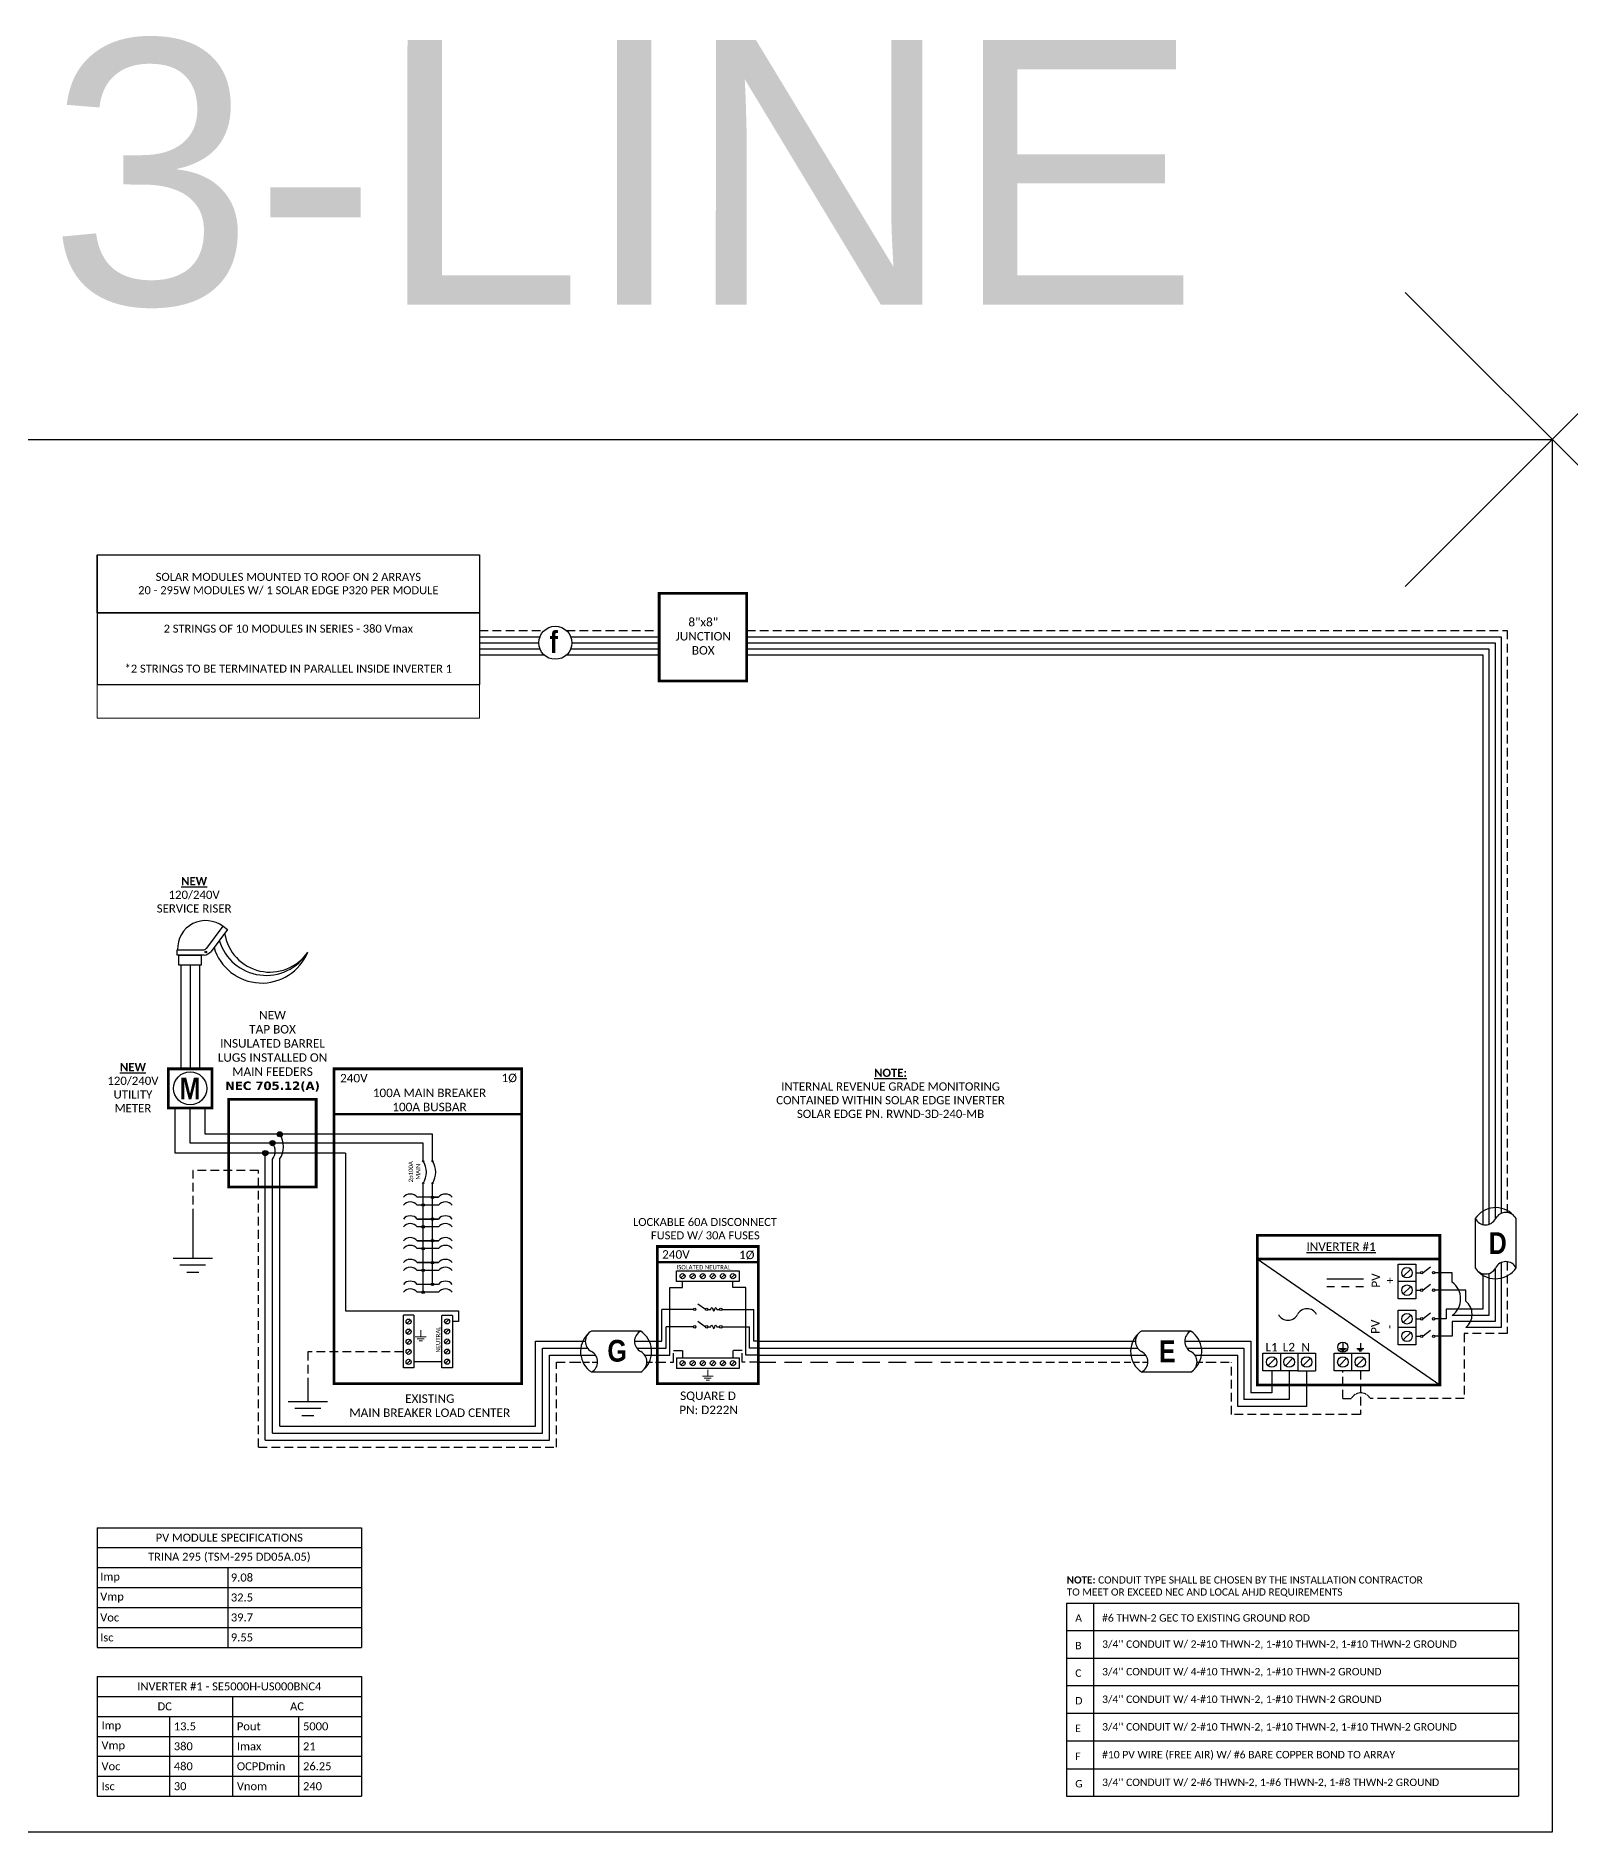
# Model space of a CAD drawing. Header units: feet. Extents: x -13431 to 10560, y 10829 to 29871.
# Drawn here: x 6298 to 6960, y 16895 to 17670 of the extents above; entities that cross this region are included whole.
import ezdxf

# ---------------------------------------------------------------- set-up
doc = ezdxf.new("R2010")
doc.units = ezdxf.units.FT
doc.header["$MEASUREMENT"] = 0
doc.linetypes.add('DASHED', pattern=[0.75, 0.5, -0.25])
doc.linetypes.add('HIDDEN', pattern=[0.375, 0.25, -0.125])
doc.layers.add('LOCKED (NO PRINT)', color=7, linetype='Continuous', plot=False)
for name, color, linetype in [('ONE LINE BLOCKS', 7, 'Continuous'), ('TEXT', 7, 'Continuous'), ('Z - TITLEBLOCK TXT', 7, 'Continuous')]:
    doc.layers.add(name, color=color, linetype=linetype)
doc.styles.add('ONE LINE TXT', font='techb___.ttf')
doc.styles.get("Standard").update_dxf_attribs({"font": 'CALIBRI.TTF'})
doc.styles.add('TITLE BBLOCK TEXT', font='ARIALUNI.TTF')

# ---------------------------------------------------------------- blocks, each defined once
blk = doc.blocks.new('*U251')
at = {"color": 7}
for p, q in [((-35.53, 9), (-31.05, 9)), ((-9.81, 9), (0, 9))]:
    blk.add_line(p, q, dxfattribs=at)
at = {"color": 7, "linetype": 'Continuous'}
for p, q in [((-7.14, 13.31), (-28.39, 13.31)), ((-28.39, -4.31), (-7.14, -4.31))]:
    blk.add_line(p, q, dxfattribs=at)
at = {"color": 10}
for p, q in [((-35.53, 6), (-30.11, 6)), ((-8.87, 6), (0, 6))]:
    blk.add_line(p, q, dxfattribs=at)
at = {"color": 253}
for p, q in [((-35.53, 3), (-26.66, 3)), ((-5.41, 3), (0, 3))]:
    blk.add_line(p, q, dxfattribs=at)
at = {"color": 92, "linetype": 'HIDDEN', "ltscale": 10}
for p, q in [((-4.48, 0), (0, 0)), ((-35.53, 0), (-25.72, 0))]:
    blk.add_line(p, q, dxfattribs=at)
at = {"color": 7, "linetype": 'Continuous'}
for centre, start, end in [((-22.54, 4.5), 133.97324, 236.42648), ((-12.99, 4.5), 313.97324, 56.42648)]:
    blk.add_arc(centre, 10.58, start, end, dxfattribs=at)
at = {"linetype": 'Continuous'}
for centre, start, end in [((-26.08, 8.91), 117.66392, 242.33608), ((-4.83, 8.91), 117.66392, 242.33608), ((-30.7, 0.09), 297.66392, 62.33608), ((-9.45, 0.09), 297.66392, 62.33608)]:
    blk.add_arc(centre, 4.98, start, end, dxfattribs=at)
blk = doc.blocks.new('*U252')
at = {"color": 7}
blk.add_line((-79.14, 9), (0, 9), dxfattribs=at)
at = {"color": 10}
blk.add_line((-79.14, 6), (0, 6), dxfattribs=at)
at = {"color": 253}
blk.add_line((-79.14, 3), (0, 3), dxfattribs=at)
at = {"color": 92, "linetype": 'HIDDEN', "ltscale": 15}
blk.add_line((-79.14, 0), (0, 0), dxfattribs=at)
blk = doc.blocks.new('*U253')
at = {"lineweight": 50}
blk.add_line((-43.61, 43.06), (0, 43.06), dxfattribs=at)
at = {"color": 1, "linetype": 'Continuous'}
for p, q in [((-35.27, 34.78), (-35.27, 39.32)), ((-35.27, 39.32), (-8.32, 39.32)), ((-8.32, 39.32), (-8.32, 34.78)), ((-8.32, 34.78), (-35.27, 34.78)), ((-26.07, 25.18), (-22.81, 22.74)), ((-26.07, 17.65), (-22.81, 15.2)), ((-21.73, 22.73), (-20.49, 22.73)), ((-17.94, 22.73), (-16.7, 22.73)), ((-21.73, 15.2), (-20.49, 15.2)), ((-17.94, 15.2), (-16.7, 15.2)), ((-35.27, 1.76), (-8.32, 1.76)), ((-35.27, 1.76), (-35.27, -2.78)), ((-8.32, 1.76), (-8.32, -2.78)), ((-8.32, -2.78), (-35.27, -2.78))]:
    blk.add_line(p, q, dxfattribs=at)
at = {"color": 253, "linetype": 'Continuous'}
for p, q in [((-38.16, 3), (-38.16, 32.17)), ((-38.16, 32.17), (-32.67, 32.17)), ((-32.67, 32.17), (-32.67, 34.78)), ((-10.92, 32.17), (-10.92, 34.78)), ((-5.43, 32.17), (-10.92, 32.17)), ((-5.43, 3), (-5.43, 32.17)), ((-43.61, 3), (-38.16, 3)), ((0, 3), (-5.43, 3))]:
    blk.add_line(p, q, dxfattribs=at)
at = {"color": 4, "linetype": 'Continuous'}
for p, q in [((-31.89, 37.83), (-33.46, 36.26)), ((-27.53, 37.83), (-29.11, 36.26)), ((-23.18, 37.83), (-24.76, 36.26)), ((-18.83, 37.83), (-20.41, 36.26)), ((-14.48, 37.83), (-16.06, 36.26)), ((-10.13, 37.83), (-11.7, 36.26)), ((-31.89, 0.28), (-33.46, -1.3)), ((-27.53, 0.28), (-29.11, -1.3)), ((-23.18, 0.28), (-24.76, -1.3)), ((-18.83, 0.28), (-20.41, -1.3)), ((-14.48, 0.28), (-16.06, -1.3)), ((-10.13, 0.28), (-11.7, -1.3))]:
    blk.add_line(p, q, dxfattribs=at)
at = {"color": 7, "linetype": 'Continuous'}
for p, q in [((-27.97, 22.73), (-41.66, 22.73)), ((-41.66, 9), (-41.66, 22.73)), ((-15.62, 22.73), (-1.93, 22.73)), ((-1.93, 9), (-1.93, 22.73))]:
    blk.add_line(p, q, dxfattribs=at)
at = {"color": 7}
for p, q in [((-43.61, 9), (-41.66, 9)), ((0, 9), (-1.93, 9))]:
    blk.add_line(p, q, dxfattribs=at)
at = {"color": 10, "linetype": 'Continuous'}
for p, q in [((-27.97, 15.2), (-39.8, 15.2)), ((-39.8, 6), (-39.8, 15.2)), ((-15.62, 15.2), (-3.79, 15.19)), ((-3.79, 6), (-3.79, 15.2)), ((-43.61, 6), (-39.8, 6)), ((0, 6), (-3.79, 6))]:
    blk.add_line(p, q, dxfattribs=at)
at = {"color": 92, "linetype": 'HIDDEN', "ltscale": 15}
for p, q in [((-43.61, 0), (-36.58, 0)), ((-36.58, 0), (-36.58, 4.9)), ((-36.58, 4.9), (-32.67, 4.9)), ((-32.67, 4.9), (-32.67, 1.76)), ((-7.01, 4.9), (-10.92, 4.9)), ((-10.92, 4.9), (-10.92, 1.76)), ((-7.01, 0), (-7.01, 4.9)), ((0, 0), (-7.01, 0))]:
    blk.add_line(p, q, dxfattribs=at)
at = {"lineweight": 50, "const_width": 1.19}
blk.add_lwpolyline([(-43.61, -9.34), (-43.61, 49.84), (0, 49.84), (0, -9.34)], close=True, dxfattribs=at)
at = {"color": 92, "linetype": 'Continuous', "lineweight": 5, "ltscale": 0.05, "flags": 128}
for points in [[(-24.14, -6.17), (-19.45, -6.17)], [(-20.27, -7.03), (-23.32, -7.03)], [(-21.8, -3.32), (-21.8, -6.17)], [(-21.08, -7.9), (-22.51, -7.9)]]:
    blk.add_lwpolyline(points, dxfattribs=at)
at = {"color": 4, "linetype": 'Continuous'}
for centre in [(-32.67, 37.05), (-28.32, 37.05), (-23.97, 37.05), (-19.62, 37.05), (-15.27, 37.05), (-10.92, 37.05), (-32.67, -0.51), (-28.32, -0.51), (-23.97, -0.51), (-19.62, -0.51), (-15.27, -0.51), (-10.92, -0.51)]:
    blk.add_circle(centre, 1.11, dxfattribs=at)
at = {"color": 1, "linetype": 'Continuous'}
for centre in [(-27.43, 22.73), (-22.27, 22.73), (-16.16, 22.73), (-27.43, 15.2), (-22.27, 15.2), (-16.16, 15.19)]:
    blk.add_circle(centre, 0.541, dxfattribs=at)
for points in [[(-20.49, 22.73), (-20.12, 23.49), (-19.22, 21.97), (-18.39, 23.49), (-17.94, 22.73)], [(-20.49, 15.2), (-20.12, 15.96), (-19.22, 14.43), (-18.39, 15.96), (-17.94, 15.2)]]:
    blk.add_spline(points, degree=3, dxfattribs=at)
at = {"color": 7}
blk.add_blockref('*U251', (-43.61, 0), dxfattribs=at)
at = {"color": 4, "linetype": 'Continuous'}
blk.add_text('ISOLATED NEUTRAL', height=1.8743, dxfattribs=at).set_placement((-35.32, 39.97))
at = {"color": 1}
for s, width, gutter_width, heights, insert, char_height, attachment_point in [('\\A1;\\pi4.81443;LOCKABLE 60A DISCONNECT \\P\\pi12.54963;FUSED W/ 30A FUSES', 71.8931, 92.23, [18.56], (-58.88, 62.16), 3.4544, 1), ('240V', 0.1481, 0.75, [0], (-35.55, 46.4), 3.658, 5), ('1Ø', 0.1481, 0.75, [0], (-4.98, 46.1), 3.658, 5), ('\\A1;\\pi5.59874,t23.88673;SQUARE D\\P\\pi5.24142,t23.52941;PN: D222N', 35.0816, 28.88, [13.54], (-39.35, -12.75), 3.6576, 1)]:
    blk.add_mtext_dynamic_manual_height_columns(s, width=width, gutter_width=gutter_width, heights=heights, dxfattribs=dict(at, insert=insert, char_height=char_height, attachment_point=attachment_point))
blk = doc.blocks.new('*U256')
at = {"color": 7}
blk.add_line((-79.14, 9), (0, 9), dxfattribs=at)
at = {"color": 10}
blk.add_line((-79.14, 6), (0, 6), dxfattribs=at)
at = {"color": 253}
blk.add_line((-79.14, 3), (0, 3), dxfattribs=at)
at = {"color": 92, "linetype": 'DASHED', "ltscale": 15}
blk.add_line((-79.14, 0), (0, 0), dxfattribs=at)
at = {"color": 1, "insert": (-22.08, 115.96), "char_height": 3.5433, "attachment_point": 5}
blk.add_mtext_dynamic_manual_height_columns('{\\fCalibri|b1|i0|c0|p34;\\LNOTE:\\P}INTERNAL REVENUE GRADE MONITORING\\PCONTAINED WITHIN SOLAR EDGE INVERTER\\PSOLAR EDGE PN. RWND-3D-240-MB', width=99.534, gutter_width=7.17, heights=[0], dxfattribs=at)
blk = doc.blocks.new('*T258')
at = {"color": 0, "lineweight": -2, "transparency": 16777216}
for p, q in [((0, 0), (114.19, 0)), ((0, 0), (0, -51.7)), ((114.19, 0), (114.19, -51.7)), ((0, -8.62), (114.19, -8.62)), ((58.43, -8.62), (58.43, -51.7)), ((0, -17.23), (114.19, -17.23)), ((31.22, -17.23), (31.22, -51.7)), ((86.98, -17.23), (86.98, -51.7)), ((0, -25.85), (114.19, -25.85)), ((0, -34.47), (114.19, -34.47)), ((0, -43.08), (114.19, -43.08)), ((0, -51.7), (114.19, -51.7))]:
    blk.add_line(p, q, dxfattribs=at)
at = {"color": 0, "linetype": 'Continuous', "transparency": 16777216, "char_height": 3.4544}
for s, insert, width, attachment_point in [('{\\fCalibri|b0|i0|c0;INVERTER #1 - SE5000H-US000BNC4', (57.09, -4.31), 110.3293, 5), ('{\\fCalibri|b0|i0|c0;DC', (29.22, -12.93), 54.5755, 5), ('{\\fCalibri|b0|i0|c0;AC', (86.31, -12.93), 51.8976, 5), ('{\\fCalibri|b0|i0|c0;Imp', (1.93, -21.54), 27.3681, 4), ('{\\fCalibri|b0|i0|c0;13.5', (33.15, -21.54), 23.3513, 4), ('{\\fCalibri|b0|i0|c0;Pout', (60.36, -21.54), 24.6902, 4), ('{\\fCalibri|b0|i0|c0;5000', (88.91, -21.54), 23.3513, 4), ('{\\fCalibri|b0|i0|c0;Vmp', (1.93, -30.16), 27.3681, 4), ('{\\fCalibri|b0|i0|c0;380', (33.15, -30.16), 23.3513, 4), ('{\\fCalibri|b0|i0|c0;Imax', (60.36, -30.16), 24.6902, 4), ('{\\fCalibri|b0|i0|c0;21', (88.91, -30.16), 23.3513, 4), ('{\\fCalibri|b0|i0|c0;Voc', (1.93, -38.78), 27.3681, 4), ('{\\fCalibri|b0|i0|c0;480', (33.15, -38.78), 23.3513, 4), ('{\\fCalibri|b0|i0|c0;OCPDmin', (60.36, -38.78), 24.6902, 4), ('{\\fCalibri|b0|i0|c0;26.25', (88.91, -38.78), 23.3513, 4), ('{\\fCalibri|b0|i0|c0;Isc', (1.93, -47.39), 27.3681, 4), ('{\\fCalibri|b0|i0|c0;30', (33.15, -47.39), 23.3513, 4), ('{\\fCalibri|b0|i0|c0;Vnom', (60.36, -47.39), 24.6902, 4), ('{\\fCalibri|b0|i0|c0;240', (88.91, -47.39), 23.3513, 4)]:
    blk.add_mtext(s, dxfattribs=dict(at, insert=insert, width=width, attachment_point=attachment_point))
blk = doc.blocks.new('*T259')
at = {"color": 0, "lineweight": -2, "transparency": 16777216}
for p, q in [((0, 0), (114.19, 0)), ((0, 0), (0, -51.69)), ((114.19, 0), (114.19, -51.69)), ((0, -8.62), (114.19, -8.62)), ((0, -17.23), (114.19, -17.23)), ((56.41, -17.23), (56.41, -51.69)), ((0, -25.85), (114.19, -25.85)), ((0, -34.46), (114.19, -34.46)), ((0, -43.08), (114.19, -43.08)), ((0, -51.69), (114.19, -51.69))]:
    blk.add_line(p, q, dxfattribs=at)
at = {"color": 0, "linetype": 'Continuous', "transparency": 16777216, "char_height": 3.4544}
for s, insert, width, attachment_point in [('{\\fCalibri|b0|i0|c0;PV MODULE SPECIFICATIONS', (57.09, -4.31), 111.433, 5), ('{\\fCalibri|b0|i0|c0;TRINA 295 (TSM-295 DD05A.05)', (57.09, -12.92), 111.433, 5), ('{\\fCalibri|b0|i0|c0;Imp', (1.38, -21.54), 53.6551, 4), ('{\\fCalibri|b0|i0|c0;9.08', (57.78, -21.54), 55.0254, 4), ('{\\fCalibri|b0|i0|c0;Vmp', (1.38, -30.15), 53.6551, 4), ('{\\fCalibri|b0|i0|c0;32.5', (57.78, -30.15), 55.0254, 4), ('{\\fCalibri|b0|i0|c0;Voc', (1.38, -38.77), 53.6551, 4), ('{\\fCalibri|b0|i0|c0;39.7', (57.78, -38.77), 55.0254, 4), ('{\\fCalibri|b0|i0|c0;Isc', (1.38, -47.39), 53.6551, 4), ('{\\fCalibri|b0|i0|c0;9.55', (57.78, -47.39), 55.0254, 4)]:
    blk.add_mtext(s, dxfattribs=dict(at, insert=insert, width=width, attachment_point=attachment_point))
blk = doc.blocks.new('*T260')
at = {"linetype": 'ByBlock', "lineweight": -2, "transparency": 16777216}
for p, q in [((0, 0), (195.1, 0)), ((0, 0), (0, -83.41)), ((11.58, 0), (11.58, -83.41)), ((195.1, 0), (195.1, -83.41)), ((0, -11.84), (195.1, -11.84)), ((0, -23.75), (195.1, -23.75)), ((0, -35.65), (195.1, -35.65)), ((0, -47.56), (195.1, -47.56)), ((0, -59.46), (195.1, -59.46)), ((0, -71.5), (195.1, -71.5)), ((0, -83.41), (195.1, -83.41))]:
    blk.add_line(p, q, dxfattribs=at)
at = {"color": 0, "linetype": 'Continuous', "transparency": 16777216, "char_height": 3.2119, "attachment_point": 7}
for s, insert, width in [('{\\fCalibri|b0|i0|c0;A', (3.78, -8.06), 4.025), ('{\\fCalibri|b0|i0|c0;#6 THWN-2 GEC TO EXISTING GROUND ROD', (15.36, -8.06), 175.9562), ('{\\fCalibri|b0|i0|c0;B', (3.78, -19.97), 4.025), ("{\\fCalibri|b0|i0|c0;3/4'' CONDUIT W/ 2-#10 THWN-2, 1-#10 THWN-2, 1-#10 THWN-2 GROUND", (15.36, -19.97), 175.9562), ('{\\fCalibri|b0|i0|c0;C', (3.78, -31.87), 4.025), ("{\\fCalibri|b0|i0|c0;3/4'' CONDUIT W/ 4-#10 THWN-2, 1-#10 THWN-2 GROUND", (15.36, -31.87), 175.9562), ('{\\fCalibri|b0|i0|c0;D', (3.78, -43.78), 4.025), ("{\\fCalibri|b0|i0|c0;3/4'' CONDUIT W/ 4-#10 THWN-2, 1-#10 THWN-2 GROUND", (15.36, -43.78), 175.9562), ('{\\fCalibri|b0|i0|c0;E', (3.78, -55.68), 4.025), ("{\\fCalibri|b0|i0|c0;3/4'' CONDUIT W/ 2-#10 THWN-2, 1-#10 THWN-2, 1-#10 THWN-2 GROUND", (15.36, -55.68), 175.9562), ('{\\fCalibri|b0|i0|c0;F', (3.78, -67.73), 4.025), ('{\\fCalibri|b0|i0|c0;#10 PV WIRE (FREE AIR) W/ #6 BARE COPPER BOND TO ARRAY', (15.36, -67.73), 175.9562), ('{\\fCalibri|b0|i0|c0;G', (3.78, -79.63), 4.025), ("{\\fCalibri|b0|i0|c0;3/4'' CONDUIT W/ 2-#6 THWN-2, 1-#6 THWN-2, 1-#8 THWN-2 GROUND", (15.36, -79.63), 175.9562)]:
    blk.add_mtext(s, dxfattribs=dict(at, insert=insert, width=width))
blk = doc.blocks.new('*T261')
at = {"color": 0, "lineweight": -2, "transparency": 16777216}
for p, q in [((0, 0), (165.11, 0)), ((0, 0), (0, -56)), ((165.11, 0), (165.11, -56)), ((0, -25.14), (165.11, -25.14)), ((0, -56), (165.11, -56))]:
    blk.add_line(p, q, dxfattribs=at)
at = {"layer": 'Defpoints', "color": 8, "linetype": 'ByBlock', "lineweight": 0, "transparency": 16777216}
for p, q in [((0, -56), (0, -70.62)), ((165.11, -56), (165.11, -70.62)), ((0, -70.62), (165.11, -70.62))]:
    blk.add_line(p, q, dxfattribs=at)
at = {"color": 0, "linetype": 'Continuous', "transparency": 16777216, "char_height": 3.4544, "width": 155.095, "attachment_point": 5}
for s, insert in [('{\\fCalibri|b0|i0|c0;SOLAR MODULES MOUNTED TO ROOF ON 2 ARRAYS^J20 - 295W MODULES W/ 1 SOLAR EDGE P320 PER MODULE', (82.56, -12.57)), ('{\\fCalibri|b0|i0|c0;2 STRINGS OF 10 MODULES IN SERIES - 380 Vmax^J^J^J*2 STRINGS TO BE TERMINATED IN PARALLEL INSIDE INVERTER 1', (82.56, -40.57))]:
    blk.add_mtext(s, dxfattribs=dict(at, insert=insert))
blk = doc.blocks.new('8x8box')
at = {"lineweight": 50, "const_width": 1.19}
blk.add_lwpolyline([(37.78, 0), (0, 0), (0, 37.78), (37.78, 37.78)], close=True, dxfattribs=at)
at = {"color": 1, "insert": (19.03, 19.26), "char_height": 3.6576, "attachment_point": 5}
blk.add_mtext_dynamic_manual_height_columns('8"x8"  JUNCTION BOX ', width=0.4767, gutter_width=7.17, heights=[0], dxfattribs=at)
blk = doc.blocks.new('string1')
at = {"color": 10, "linetype": 'Continuous'}
for p, q in [((-412.25, 269.3), (-386.03, 269.3)), ((-372.93, 269.3), (-334.78, 269.3)), ((-297, 269.3), (23.33, 269.3)), ((23.33, 269.3), (23.33, 20.94)), ((7.45, 0), (0, 0)), ((7.45, -4.11), (7.45, 0)), ((23.33, -0.31), (23.33, -18.41)), ((23.33, -18.41), (7.45, -18.41))]:
    blk.add_line(p, q, dxfattribs=at)
at = {"color": 7, "linetype": 'Continuous'}
for p, q in [((-412.25, 266.68), (-384.42, 266.68)), ((-374.73, 266.68), (-334.78, 266.68)), ((-297, 266.68), (20.71, 266.68)), ((20.71, 266.68), (20.71, 20.82)), ((20.71, -0.42), (20.71, -15.79)), ((4.87, -19.9), (0, -19.9)), ((20.71, -15.79), (4.87, -15.79)), ((4.87, -15.79), (4.87, -19.9))]:
    blk.add_line(p, q, dxfattribs=at)
at = {"color": 10, "linetype": 'Continuous'}
blk.add_arc((2.32, -11.26), 8.8, 305.65052, 54.34948, dxfattribs=at)

msp = doc.modelspace()

# ---------------------------------------------------------------- hatches: boundary and pattern name
at = {"linetype": 'Continuous'}
h = msp.add_hatch(color=1, dxfattribs=at)
h.dxf.hatch_style = 1
edge = h.paths.add_edge_path()
edge.add_arc((6464.84, 17184.3), 0.291, 0, 360)
h = msp.add_hatch(color=1, dxfattribs=at)
h.dxf.hatch_style = 1
edge = h.paths.add_edge_path()
edge.add_arc((6468.87, 17184.3), 0.291, 0, 360)
h = msp.add_hatch(color=1, dxfattribs=at)
h.dxf.hatch_style = 1
edge = h.paths.add_edge_path()
edge.add_arc((6464.84, 17174.67), 0.291, 0, 360)
h = msp.add_hatch(color=1, dxfattribs=at)
h.dxf.hatch_style = 1
edge = h.paths.add_edge_path()
edge.add_arc((6468.87, 17174.67), 0.291, 0, 360)
h = msp.add_hatch(color=1, dxfattribs=at)
h.dxf.hatch_style = 1
edge = h.paths.add_edge_path()
edge.add_arc((6464.84, 17165.29), 0.528, 0, 360)
h = msp.add_hatch(color=1, dxfattribs=at)
h.dxf.hatch_style = 1
edge = h.paths.add_edge_path()
edge.add_arc((6468.87, 17168.66), 0.528, 0, 360)
h = msp.add_hatch(color=1, dxfattribs=at)
h.dxf.hatch_style = 1
edge = h.paths.add_edge_path()
edge.add_arc((6468.87, 17159.26), 0.528, 0, 360)
h = msp.add_hatch(color=1, dxfattribs=at)
h.dxf.hatch_style = 1
edge = h.paths.add_edge_path()
edge.add_arc((6464.84, 17155.88), 0.528, 0, 360)
h = msp.add_hatch(color=1, dxfattribs=at)
h.dxf.hatch_style = 1
edge = h.paths.add_edge_path()
edge.add_arc((6468.87, 17149.86), 0.528, 0, 360)
h = msp.add_hatch(color=1, dxfattribs=at)
h.dxf.hatch_style = 1
edge = h.paths.add_edge_path()
edge.add_arc((6464.84, 17146.48), 0.528, 0, 360)
h = msp.add_hatch(color=1, dxfattribs=at)
h.dxf.hatch_style = 1
edge = h.paths.add_edge_path()
edge.add_arc((6464.84, 17137.08), 0.528, 0, 360)
h = msp.add_hatch(color=1, dxfattribs=at)
h.dxf.hatch_style = 1
edge = h.paths.add_edge_path()
edge.add_arc((6468.87, 17140.46), 0.528, 0, 360)
h = msp.add_hatch(color=1, dxfattribs=at)
h.dxf.hatch_style = 1
edge = h.paths.add_edge_path()
edge.add_arc((6464.84, 17127.67), 0.528, 0, 360)
h = msp.add_hatch(color=1, dxfattribs=at)
h.dxf.hatch_style = 1
edge = h.paths.add_edge_path()
edge.add_arc((6468.87, 17131.05), 0.528, 0, 360)
at = {"layer": 'ONE LINE BLOCKS', "linetype": 'Continuous'}
h = msp.add_hatch(color=254, dxfattribs=at)
h.dxf.hatch_style = 1
edge = h.paths.add_edge_path()
edge.add_arc((6402.94, 17195.84), 1.11, 0, 360)
h = msp.add_hatch(color=254, dxfattribs=at)
h.dxf.hatch_style = 1
edge = h.paths.add_edge_path()
edge.add_arc((6399.77, 17192.01), 1.11, 0, 360)
h = msp.add_hatch(color=254, dxfattribs=at)
h.dxf.hatch_style = 1
edge = h.paths.add_edge_path()
edge.add_arc((6396.72, 17187.7), 1.11, 0, 360)

# ---------------------------------------------------------------- linework, layer by layer
at = {"color": 92, "linetype": 'HIDDEN', "ltscale": 15}
for p, q in [((6489.2, 17413.24), (6517.03, 17413.24)), ((6526.72, 17413.24), (6566.67, 17413.24)), ((6604.45, 17413.24), (6932.65, 17413.24)), ((6932.65, 17413.24), (6932.65, 17162.07)), ((6393.72, 17060.77), (6393.72, 17180.27)), ((6932.65, 17140.83), (6932.65, 17109.8)), ((6932.65, 17109.8), (6914.14, 17109.8)), ((6914.14, 17109.8), (6914.14, 17081.72)), ((6456.29, 17101.94), (6415.07, 17101.94)), ((6415.07, 17101.94), (6415.07, 17090.29)), ((6522.33, 17060.77), (6522.33, 17097.54)), ((6522.33, 17097.54), (6530.33, 17097.54)), ((6803.28, 17097.54), (6813.64, 17097.54)), ((6813.64, 17074.85), (6813.64, 17097.54)), ((6861.74, 17081.72), (6861.74, 17093.75)), ((6869.28, 17093.75), (6869.28, 17074.85)), ((6861.74, 17081.72), (6865.34, 17081.72)), ((6914.14, 17081.72), (6873.58, 17081.72)), ((6869.28, 17074.85), (6813.64, 17074.85)), ((6393.72, 17060.77), (6522.33, 17060.77))]:
    msp.add_line(p, q, dxfattribs=at)
at = {"color": 10, "linetype": 'Continuous'}
for p, q in [((6489.2, 17410.62), (6515.42, 17410.62)), ((6528.52, 17410.62), (6566.67, 17410.62)), ((6604.45, 17410.62), (6930.02, 17410.62)), ((6930.02, 17410.62), (6930.02, 17161.67)), ((6364.31, 17192.01), (6364.31, 17207.2)), ((6464.84, 17192.01), (6364.31, 17192.01)), ((6464.84, 17184.59), (6464.84, 17192.01)), ((6399.77, 17066.77), (6399.77, 17185.07)), ((6464.84, 17127.67), (6464.84, 17174.37)), ((6471.44, 17165.29), (6462.28, 17165.29)), ((6471.44, 17155.88), (6462.28, 17155.88)), ((6471.44, 17146.48), (6462.28, 17146.48)), ((6471.44, 17137.08), (6462.28, 17137.08)), ((6930.02, 17140.42), (6930.02, 17112.42)), ((6471.44, 17127.67), (6462.28, 17127.67)), ((6914.85, 17128.54), (6901.45, 17128.54)), ((6914.85, 17123.82), (6914.85, 17128.54)), ((6930.02, 17112.42), (6914.85, 17112.42)), ((6803.28, 17103.54), (6819.04, 17103.54)), ((6819.04, 17103.54), (6819.04, 17081.35)), ((6838.57, 17093.75), (6838.57, 17081.35)), ((6838.57, 17081.35), (6819.04, 17081.35))]:
    msp.add_line(p, q, dxfattribs=at)
at = {"color": 7, "linetype": 'Continuous'}
for p, q in [((6489.2, 17408), (6514.73, 17408)), ((6529.01, 17408), (6566.67, 17408)), ((6604.45, 17408), (6927.4, 17408)), ((6927.4, 17408), (6927.4, 17159)), ((6370.8, 17195.84), (6370.8, 17207.2)), ((6468.87, 17195.84), (6370.8, 17195.84)), ((6468.87, 17184.59), (6468.87, 17195.84)), ((6402.94, 17069.77), (6402.94, 17185.1)), ((6468.87, 17159.26), (6468.87, 17174.37)), ((6471.44, 17168.66), (6462.28, 17168.66)), ((6468.87, 17168.66), (6471.44, 17168.66)), ((6462.28, 17159.26), (6471.44, 17159.26)), ((6471.44, 17159.26), (6462.28, 17159.26)), ((6468.87, 17149.86), (6468.87, 17159.26)), ((6918.85, 17159.44), (6918.85, 17138.2)), ((6936.48, 17138.2), (6936.48, 17159.44)), ((6462.28, 17149.86), (6471.44, 17149.86)), ((6471.44, 17149.86), (6462.28, 17149.86)), ((6468.87, 17140.46), (6468.87, 17149.86)), ((6462.28, 17140.46), (6471.44, 17140.46)), ((6471.44, 17140.46), (6462.28, 17140.46)), ((6468.87, 17131.05), (6468.87, 17140.46)), ((6903.59, 17087.59), (6824.82, 17141.96)), ((6927.4, 17137.76), (6927.4, 17115.04)), ((6471.44, 17131.05), (6462.28, 17131.05)), ((6870.64, 17133.35), (6854.88, 17133.35)), ((6858.17, 17129.94), (6854.88, 17129.94)), ((6864.41, 17129.94), (6861.11, 17129.94)), ((6870.64, 17129.94), (6867.35, 17129.94)), ((6927.4, 17115.04), (6908.94, 17115.04)), ((6908.94, 17115.04), (6908.94, 17108.64)), ((6803.28, 17106.54), (6821.98, 17106.54)), ((6821.98, 17106.54), (6821.98, 17084.16)), ((6908.94, 17108.64), (6901.45, 17108.64)), ((6831.04, 17093.75), (6831.04, 17084.16)), ((6831.04, 17084.16), (6821.98, 17084.16))]:
    msp.add_line(p, q, dxfattribs=at)
at = {"color": 155, "true_color": 0x647190}
msp.add_line((6426.4, 17224.1), (6507.32, 17224.1), dxfattribs=at)
at = {"color": 253, "linetype": 'Continuous'}
for p, q in [((6357.82, 17187.7), (6357.82, 17207.2)), ((6431.28, 17187.7), (6357.82, 17187.7)), ((6396.72, 17063.77), (6396.72, 17187.7)), ((6431.28, 17187.7), (6431.28, 17119.66)), ((6431.28, 17119.66), (6480.07, 17119.66)), ((6480.07, 17119.66), (6480.07, 17115.07)), ((6480.07, 17115.07), (6477.43, 17115.07)), ((6803.28, 17100.54), (6816.37, 17100.54)), ((6816.37, 17078.39), (6816.37, 17100.54)), ((6846.11, 17093.75), (6846.11, 17078.39)), ((6846.11, 17078.39), (6816.37, 17078.39))]:
    msp.add_line(p, q, dxfattribs=at)
at = {"lineweight": 50}
msp.add_line((6426.4, 17204.45), (6507.32, 17204.45), dxfattribs=at)
at = {"color": 92, "ltscale": 15}
for p, q in [((6365.4, 17162.38), (6365.4, 17142.41)), ((6415.07, 17090.29), (6415.07, 17080.55))]:
    msp.add_line(p, q, dxfattribs=at)
at = {"color": 1, "linetype": 'Continuous'}
for p, q in [((6885.64, 17124.77), (6885.64, 17139.84)), ((6885.64, 17139.84), (6893.17, 17139.84)), ((6885.64, 17124.77), (6885.64, 17139.84)), ((6893.17, 17139.84), (6893.17, 17124.77)), ((6893.17, 17139.84), (6893.17, 17132.31)), ((6893.17, 17136.08), (6895.21, 17136.08)), ((6899.6, 17138.54), (6896.34, 17136.09)), ((6893.17, 17132.31), (6885.64, 17132.31)), ((6893.17, 17128.54), (6895.21, 17128.54)), ((6899.6, 17131), (6896.34, 17128.56)), ((6893.17, 17124.77), (6885.64, 17124.77)), ((6885.64, 17104.88), (6885.64, 17119.95)), ((6885.64, 17119.95), (6893.17, 17119.95)), ((6893.17, 17119.95), (6893.17, 17112.41)), ((6456.29, 17095), (6456.29, 17117.74)), ((6460.83, 17117.74), (6456.29, 17117.74)), ((6460.83, 17117.74), (6460.83, 17095)), ((6472.89, 17095.07), (6472.89, 17117.66)), ((6477.43, 17117.66), (6472.89, 17117.66)), ((6477.43, 17117.66), (6477.43, 17095.07)), ((6893.17, 17112.41), (6885.64, 17112.41)), ((6893.17, 17116.18), (6895.21, 17116.18)), ((6893.17, 17112.41), (6893.17, 17104.88)), ((6899.6, 17118.64), (6896.34, 17116.2)), ((6893.17, 17104.88), (6885.64, 17104.88)), ((6893.17, 17108.64), (6895.21, 17108.64)), ((6899.6, 17111.11), (6896.34, 17108.66)), ((6827.27, 17101.29), (6842.34, 17101.29)), ((6827.27, 17093.75), (6827.27, 17101.29)), ((6827.27, 17101.29), (6834.8, 17101.29)), ((6834.8, 17101.29), (6834.8, 17093.75)), ((6842.34, 17101.29), (6842.34, 17093.75)), ((6842.34, 17101.29), (6849.87, 17101.29)), ((6849.87, 17101.29), (6849.87, 17093.75)), ((6857.98, 17101.29), (6873.05, 17101.29)), ((6857.98, 17093.75), (6857.98, 17101.29)), ((6857.98, 17101.29), (6865.51, 17101.29)), ((6865.51, 17101.29), (6865.51, 17093.75)), ((6873.05, 17101.29), (6873.05, 17093.75)), ((6460.83, 17095), (6456.29, 17095)), ((6477.43, 17095.07), (6472.89, 17095.07)), ((6842.34, 17093.75), (6827.27, 17093.75)), ((6842.34, 17093.75), (6849.87, 17093.75)), ((6873.05, 17093.75), (6857.98, 17093.75))]:
    msp.add_line(p, q, dxfattribs=at)
at = {"color": 4, "linetype": 'Continuous'}
for p, q in [((6891.01, 17137.68), (6887.8, 17134.47)), ((6891.01, 17130.15), (6887.8, 17126.93)), ((6459.34, 17115.78), (6457.77, 17114.21)), ((6475.95, 17115.85), (6474.37, 17114.28)), ((6475.95, 17111.5), (6474.37, 17109.93)), ((6891.01, 17117.79), (6887.8, 17114.57)), ((6459.34, 17111.43), (6457.77, 17109.86)), ((6459.34, 17107.08), (6457.77, 17105.51)), ((6475.95, 17107.15), (6474.37, 17105.58)), ((6891.01, 17110.25), (6887.8, 17107.04)), ((6459.34, 17102.73), (6457.77, 17101.16)), ((6459.34, 17098.38), (6457.77, 17096.81)), ((6475.95, 17102.8), (6474.37, 17101.23)), ((6475.95, 17098.45), (6474.37, 17096.88)), ((6832.64, 17099.13), (6829.43, 17095.91)), ((6840.18, 17099.13), (6836.96, 17095.91)), ((6847.71, 17099.13), (6844.5, 17095.91)), ((6863.35, 17099.13), (6860.14, 17095.91)), ((6870.89, 17099.13), (6867.67, 17095.91))]:
    msp.add_line(p, q, dxfattribs=at)
at = {"color": 7}
for p, q in [((6513.33, 17069.77), (6513.33, 17106.54)), ((6513.33, 17106.54), (6530.33, 17106.54)), ((6402.94, 17069.77), (6513.33, 17069.77))]:
    msp.add_line(p, q, dxfattribs=at)
at = {"color": 92, "linetype": 'Continuous', "ltscale": 15}
msp.add_line((6472.89, 17097.59), (6460.83, 17097.59), dxfattribs=at)
at = {"color": 10}
for p, q in [((6516.33, 17066.77), (6516.33, 17103.54)), ((6516.33, 17103.54), (6530.33, 17103.54)), ((6399.77, 17066.77), (6516.33, 17066.77))]:
    msp.add_line(p, q, dxfattribs=at)
at = {"color": 253}
for p, q in [((6519.33, 17063.77), (6519.33, 17100.54)), ((6519.33, 17100.54), (6530.33, 17100.54)), ((6396.72, 17063.77), (6519.33, 17063.77))]:
    msp.add_line(p, q, dxfattribs=at)
at = {"linetype": 'Continuous'}
msp.add_lwpolyline([(6324.09, 17446.02), (6489.2, 17446.02), (6489.2, 17420.88), (6324.09, 17420.88)], close=True, dxfattribs=at)
at = {"lineweight": 50, "const_width": 1.19}
for points in [[(6354.88, 17207.2), (6354.88, 17224.1), (6373.73, 17224.1), (6373.73, 17207.2)], [(6426.4, 17088.21), (6426.4, 17224.1), (6507.32, 17224.1), (6507.32, 17088.21)], [(6824.82, 17141.96), (6824.82, 17152.24), (6903.59, 17152.24), (6903.59, 17141.96)]]:
    msp.add_lwpolyline(points, close=True, dxfattribs=at)
at = {"color": 92, "linetype": 'HIDDEN', "ltscale": 15, "flags": 128}
msp.add_lwpolyline([(6393.72, 17180.27), (6365.4, 17180.27), (6365.4, 17162.38)], dxfattribs=at)
at = {"color": 7, "lineweight": 50, "const_width": 1.19}
msp.add_lwpolyline([(6824.82, 17087.59), (6824.82, 17152.24), (6903.59, 17152.24), (6903.59, 17087.59)], close=True, dxfattribs=at)
at = {"color": 92, "linetype": 'Continuous', "ltscale": 4, "flags": 128}
for points in [[(6356.92, 17142.41), (6373.88, 17142.41)], [(6370.95, 17139.27), (6359.86, 17139.27)], [(6368.01, 17136.13), (6362.8, 17136.13)], [(6406.59, 17080.55), (6423.55, 17080.55)], [(6420.61, 17077.41), (6409.53, 17077.41)], [(6417.67, 17074.27), (6412.47, 17074.27)]]:
    msp.add_lwpolyline(points, dxfattribs=at)
at = {"color": 92, "linetype": 'Continuous', "lineweight": 5, "ltscale": 0.05, "flags": 128}
for points in [[(6461.44, 17108.47), (6466.12, 17108.47)], [(6465.31, 17107.6), (6462.25, 17107.6)], [(6464.5, 17106.73), (6463.06, 17106.73)], [(6463.78, 17111.32), (6463.78, 17108.47)]]:
    msp.add_lwpolyline(points, dxfattribs=at)
at = {"color": 92, "linetype": 'Continuous', "flags": 128}
for points in [[(6861.74, 17105.69), (6861.74, 17103.4)], [(6869.28, 17105.69), (6869.28, 17103.4)], [(6860.21, 17103.4), (6863.28, 17103.4)], [(6862.75, 17102.83), (6860.74, 17102.83)], [(6862.21, 17102.26), (6861.27, 17102.26)], [(6867.74, 17103.4), (6870.81, 17103.4)], [(6870.28, 17102.83), (6868.27, 17102.83)], [(6869.75, 17102.26), (6868.81, 17102.26)]]:
    msp.add_lwpolyline(points, dxfattribs=at)
at = {"color": 7, "linetype": 'Continuous'}
msp.add_circle((6521.87, 17408), 7.14, dxfattribs=at)
at = {"linetype": 'Continuous'}
msp.add_circle((6364.31, 17215.65), 7.15, dxfattribs=at)
at = {"color": 1, "linetype": 'Continuous'}
for centre, radius in [((6464.84, 17184.3), 0.291), ((6468.87, 17184.3), 0.291), ((6464.84, 17174.67), 0.291), ((6468.87, 17174.67), 0.291), ((6464.84, 17165.29), 0.528), ((6468.87, 17168.66), 0.528), ((6468.87, 17159.26), 0.528), ((6464.84, 17155.88), 0.528), ((6468.87, 17149.86), 0.528), ((6464.84, 17146.48), 0.528), ((6464.84, 17137.08), 0.528), ((6468.87, 17140.46), 0.528), ((6895.75, 17136.08), 0.541), ((6900.91, 17136.08), 0.541), ((6464.84, 17127.67), 0.528), ((6468.87, 17131.05), 0.528), ((6895.75, 17128.54), 0.541), ((6900.91, 17128.54), 0.541), ((6895.75, 17116.18), 0.541), ((6900.91, 17116.18), 0.541), ((6895.75, 17108.64), 0.541), ((6900.91, 17108.64), 0.541)]:
    msp.add_circle(centre, radius, dxfattribs=at)
at = {"color": 4, "linetype": 'Continuous'}
for centre, radius in [((6889.4, 17136.08), 2.27), ((6889.4, 17128.54), 2.27), ((6458.56, 17114.99), 1.11), ((6458.56, 17110.64), 1.11), ((6475.16, 17115.07), 1.11), ((6475.16, 17110.72), 1.11), ((6889.4, 17116.18), 2.27), ((6458.56, 17106.29), 1.11), ((6475.16, 17106.37), 1.11), ((6889.4, 17108.64), 2.27), ((6458.56, 17101.94), 1.11), ((6458.56, 17097.59), 1.11), ((6475.16, 17102.02), 1.11), ((6475.16, 17097.67), 1.11), ((6831.04, 17097.52), 2.27), ((6838.57, 17097.52), 2.27), ((6846.11, 17097.52), 2.27), ((6861.74, 17097.52), 2.27), ((6869.28, 17097.52), 2.27)]:
    msp.add_circle(centre, radius, dxfattribs=at)
at = {"color": 92, "linetype": 'Continuous'}
msp.add_circle((6861.74, 17103.95), 2.17, dxfattribs=at)
at = {"color": 10, "linetype": 'Continuous'}
for centre, radius, start, end in [((6395.4, 17188.54), 5.58, 321.51912, 38.48088), ((6910.08, 17118.12), 7.43, 309.93385, 50.06615)]:
    msp.add_arc(centre, radius, start, end, dxfattribs=at)
at = {"color": 7, "linetype": 'Continuous'}
for centre, radius, start, end in [((6394.91, 17190.48), 9.66, 325.94176, 33.76968), ((6927.66, 17153.59), 10.58, 43.97324, 146.42648), ((6927.66, 17144.05), 10.58, 223.97324, 326.42648)]:
    msp.add_arc(centre, radius, start, end, dxfattribs=at)
at = {"color": 1, "linetype": 'Continuous'}
for centre, radius, start, end in [((6457.18, 17179.48), 9.06, 327.87082, 32.12918), ((6461.21, 17179.48), 9.06, 327.87082, 32.12918), ((6459.28, 17166.12), 3.93, 40.3392, 139.6608), ((6459.28, 17162.74), 3.93, 40.3392, 139.6608), ((6474.43, 17166.12), 3.93, 40.3392, 139.6608), ((6474.43, 17162.74), 3.93, 40.3392, 139.6608), ((6459.28, 17156.72), 3.93, 40.3392, 139.6608), ((6474.43, 17156.72), 3.93, 40.3392, 139.6608), ((6459.28, 17153.34), 3.93, 40.3392, 139.6608), ((6459.28, 17147.31), 3.93, 40.3392, 139.6608), ((6474.43, 17153.34), 3.93, 40.3392, 139.6608), ((6474.43, 17147.31), 3.93, 40.3392, 139.6608), ((6459.28, 17143.93), 3.93, 40.3392, 139.6608), ((6474.43, 17143.93), 3.93, 40.3392, 139.6608), ((6459.28, 17137.91), 3.93, 40.3392, 139.6608), ((6459.28, 17134.53), 3.93, 40.3392, 139.6608), ((6474.43, 17137.91), 3.93, 40.3392, 139.6608), ((6474.43, 17134.53), 3.93, 40.3392, 139.6608), ((6459.28, 17128.51), 3.93, 40.3392, 139.6608), ((6459.28, 17125.13), 3.93, 40.3392, 139.6608), ((6474.43, 17128.51), 3.93, 40.3392, 139.6608), ((6474.43, 17125.13), 3.93, 40.3392, 139.6608)]:
    msp.add_arc(centre, radius, start, end, dxfattribs=at)
at = {"linetype": 'Continuous'}
for centre, radius, start, end in [((6923.26, 17161.75), 4.98, 207.66392, 332.33608), ((6932.07, 17157.13), 4.98, 27.66392, 152.33608), ((6923.26, 17140.51), 4.98, 207.66392, 332.33608), ((6932.07, 17135.89), 4.98, 27.66392, 152.33608), ((6846.29, 17115.9), 4.65, 27.66392, 152.33608), ((6838.05, 17120.22), 4.65, 207.66392, 332.33608)]:
    msp.add_arc(centre, radius, start, end, dxfattribs=at)
at = {"color": 92, "linetype": 'HIDDEN', "ltscale": 0.3}
msp.add_arc((6869.46, 17079.56), 4.65, 27.66392, 152.33608, dxfattribs=at)
at = {"layer": 'LOCKED (NO PRINT)', "color": 2}
for p, q in [((7015.55, 17559.27), (6888.59, 17432.31)), ((7015.55, 17432.31), (6888.59, 17559.27))]:
    msp.add_line(p, q, dxfattribs=at)
at = {"layer": 'LOCKED (NO PRINT)'}
msp.add_lwpolyline([(6130.22, 17495.79), (6952.07, 17495.79), (6952.07, 16894.63), (6130.22, 16894.63)], close=True, dxfattribs=at)
at = {"layer": 'ONE LINE BLOCKS', "lineweight": 50, "const_width": 1.19}
msp.add_lwpolyline([(6418.66, 17173.12), (6380.87, 17173.12), (6380.87, 17210.9), (6418.66, 17210.9)], close=True, dxfattribs=at)
at = {"layer": 'Z - TITLEBLOCK TXT', "color": 253, "linetype": 'Continuous'}
msp.add_line((6360.24, 17268.88), (6360.24, 17224.1), dxfattribs=at)
at = {"layer": 'Z - TITLEBLOCK TXT', "color": 10, "linetype": 'Continuous'}
msp.add_line((6364.31, 17268.88), (6364.31, 17224.1), dxfattribs=at)
at = {"layer": 'Z - TITLEBLOCK TXT', "color": 7, "linetype": 'Continuous'}
msp.add_line((6368.38, 17268.88), (6368.38, 17224.1), dxfattribs=at)
for points in [[(6371.44, 17276.21), (6378.6, 17285.63), (6380.46, 17284.21), (6373.3, 17274.79)], [(6370.34, 17273.1), (6358.73, 17273.1), (6358.73, 17275.44), (6370.34, 17275.44)]]:
    msp.add_lwpolyline(points, dxfattribs=at)
msp.add_lwpolyline([(6359.46, 17273.1), (6369.09, 17273.1), (6369.09, 17268.88), (6359.46, 17268.88)], close=True, dxfattribs=at)
for centre, radius in [((6371.06, 17274.49), 0.327), ((6402.94, 17195.84), 1.11), ((6399.77, 17192.01), 1.11), ((6396.72, 17187.7), 1.11)]:
    msp.add_circle(centre, radius, dxfattribs=at)
for centre, radius, start, end in [((6371, 17275.95), 12.14, 51.8543, 182.43085), ((6369.1, 17278.37), 3.19, 293.02515, 317.2767), ((6369.38, 17278.21), 5.2, 280.68686, 318.93374), ((6395.18, 17282.6), 21.47, 196.51329, 337.76978)]:
    msp.add_arc(centre, radius, start, end, dxfattribs=at)
at = {"layer": 'Z - TITLEBLOCK TXT', "color": 253, "linetype": 'Continuous'}
msp.add_arc((6398.71, 17285.62), 19.78, 189.02543, 325.71535, dxfattribs=at)
at = {"layer": 'Z - TITLEBLOCK TXT', "color": 10, "linetype": 'Continuous'}
msp.add_arc((6397.09, 17285.52), 21.09, 196.59143, 328.40416, dxfattribs=at)

# ---------------------------------------------------------------- block references
for name, p in [('*T261', (6324.09, 17446.02)), ('*T259', (6324.09, 17026.02)), ('*T260', (6742.48, 16993.49)), ('*T258', (6324.09, 16961.8))]:
    msp.add_blockref(name, p)
at = {"color": 7}
for name, p in [('8x8box', (6566.67, 17391.54)), ('*U256', (6688.61, 17097.54)), ('*U253', (6609.47, 17097.54)), ('*U252', (6767.75, 17097.54)), ('*U251', (6803.28, 17097.54))]:
    msp.add_blockref(name, p, dxfattribs=at)
at = {"color": 10, "linetype": 'Continuous'}
msp.add_blockref('string1', (6901.45, 17136.08), dxfattribs=at)

# ---------------------------------------------------------------- texts
at = {"color": 253, "linetype": 'Continuous', "style": 'ONE LINE TXT'}
msp.add_text('M', height=9.38, dxfattribs=at).set_placement((6359.75, 17210.93))
at = {"color": 1, "linetype": 'Continuous'}
msp.add_text('%%UINVERTER #1', height=3.6576, dxfattribs=at).set_placement((6846.03, 17145.5))
at = {"color": 4, "linetype": 'Continuous'}
msp.add_text('NEUTRAL', height=1.874, rotation=90, dxfattribs=at).set_placement((6472.24, 17101.58))
at = {"color": 1, "linetype": 'Continuous', "char_height": 9.3833, "attachment_point": 1, "style": 'ONE LINE TXT'}
for s, insert in [('{\\W1;\\C256;f}', (6519.41, 17413.04)), ('{\\W1;\\C256;D}', (6924.7, 17153.55)), ('{\\W1;\\C256;G}', (6544.36, 17107.08)), ('{\\W1;\\C256;E}', (6782.37, 17106.85))]:
    msp.add_mtext_dynamic_manual_height_columns(s, width=0.1385, gutter_width=2.13, heights=[0], dxfattribs=dict(at, insert=insert))
at = {"color": 1, "attachment_point": 5}
for s, width, gutter_width, heights, insert, char_height in [('{\\fCalibri|b1|i0|c0|p34;\\LNEW}\\P120/240V UTILITY METER', 0.0523, 7.17, [0], (6339.6, 17215.98), 3.5433), ('240V', 0.1481, 0.75, [0], (6434.93, 17220.04), 3.658), ('1Ø', 0.1481, 0.75, [0], (6502, 17220.04), 3.658), ('100A MAIN BREAKER\\P100A BUSBAR', 72.4998, 0.75, [0], (6467.57, 17210.64), 3.6576), ('L1', 0.1481, 0.75, [0], (6830.98, 17103.93), 3.658), ('L2', 0.1481, 0.75, [0], (6838.44, 17103.96), 3.658), ('N', 0.1481, 0.75, [0], (6845.69, 17103.9), 3.66), ('EXISTING\\PMAIN BREAKER LOAD CENTER', 98.9176, 7.17, [106.42], (6467.69, 17078.67), 3.6576)]:
    msp.add_mtext_dynamic_manual_height_columns(s, width=width, gutter_width=gutter_width, heights=heights, dxfattribs=dict(at, insert=insert, char_height=char_height))
at = {"color": 4, "linetype": 'Continuous', "insert": (6461.07, 17179.65), "char_height": 1.874, "attachment_point": 5, "rotation": 90}
msp.add_mtext_dynamic_manual_height_columns('2p100A\\PMAIN', width=0.1481, gutter_width=0.75, heights=[0], dxfattribs=at)
at = {"color": 1, "char_height": 3.658, "attachment_point": 5, "rotation": 90}
for s, width, insert in [('PV +', 2.8378, (6879.01, 17132.72)), ('PV -', 2.8013, (6878.79, 17112.74))]:
    msp.add_mtext_dynamic_manual_height_columns(s, width=width, gutter_width=0.75, heights=[0], dxfattribs=dict(at, insert=insert))
at = {"color": 10, "insert": (6742.58, 17005.03), "char_height": 3.10896, "attachment_point": 1}
msp.add_mtext_dynamic_manual_height_columns('\\A1;{\\fCalibri|b1|i0|c0|p34;NOTE:} {\\A0;\\H1.0052x;CONDUIT TYPE SHALL BE CHOSEN BY THE INSTALLATION CONTRACTOR\\PTO MEET OR EXCEED NEC AND LOCAL AHJD REQUIREMENTS}', width=164.3528, gutter_width=0, heights=[9.89], dxfattribs=at)
at = {"layer": 'LOCKED (NO PRINT)', "color": 7, "style": 'TITLE BBLOCK TEXT'}
msp.add_text('3-LINE', height=114.235, rotation=359.98856, dxfattribs=at).set_placement((6303.09, 17554.02))
at = {"layer": 'TEXT', "color": 1, "attachment_point": 5}
for s, width, insert, char_height in [('{\\fCalibri|b1|i0|c0|p34;\\LNEW\\P}120/240V\\PSERVICE RISER', 69.2651, (6366, 17299.21), 3.5433), ('NEW\\PTAP BOX\\PINSULATED BARREL LUGS INSTALLED ON MAIN FEEDERS\\P{\\fVerdana|b1|i0|c0|p34;NEC 705.12(A)} ', 52.6351, (6399.83, 17231.69), 3.6576)]:
    msp.add_mtext_dynamic_manual_height_columns(s, width=width, gutter_width=7.17, heights=[0], dxfattribs=dict(at, insert=insert, char_height=char_height))

doc.saveas('drawing.dxf')
